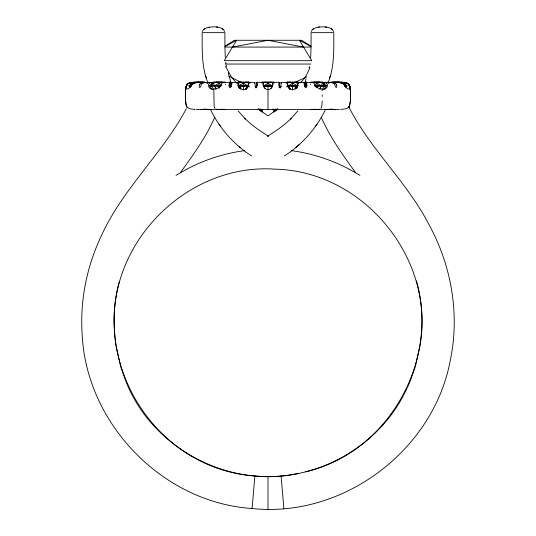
<?xml version="1.0" encoding="UTF-8"?>
<svg xmlns="http://www.w3.org/2000/svg" width="536" height="536" viewBox="0 0 536 536"><rect width="100%" height="100%" fill="white"/><g stroke="black" fill="none" stroke-linecap="round" stroke-linejoin="round"><path stroke-width="0.8" d="M222.52 82.37L230.493 82.296L230.447 85.371M254.593 82.846L254.573 82.377A16.321 0.342 -89.9 0 0 254.513 82.819M254.808 82.846L254.808 82.289L248.671 82.484M272.811 82.289L279.356 82.296L279.356 85.371M303.456 82.846L303.369 82.377A26.465 2.003 -89.9 0 0 303.296 82.477L303.162 82.792M297.286 83.348L297.252 82.309L304.214 82.289L304.2 84.454M331.362 82.846L331.362 82.289L339.616 82.49M190.387 87.395L189.141 86.296L189.141 85.646C193.456 80.581 201.08 81.633 206.782 82.745M189.141 86.296L189.141 85.646M189.195 86.155L189.195 85.78M189.972 86.296L189.972 85.646L191.613 85.78L191.613 86.162L189.972 86.296L189.61 85.78L193.583 83.703M190.427 86.162L190.427 85.78M322.25 96.52L322.25 94.952M329.794 82.846L329.794 82.289L323.751 82.289L324.561 82.41M256.623 85.371L256.623 82.296L263.169 82.289M263.143 83.65L263.156 82.792M350.591 98.108L350.611 96.346M350.611 96.52L350.611 94.993M238.259 83.556L238.286 82.464M311.061 45.741L311.088 32.656L333.794 32.656C333.767 49.064 334.531 66.008 328.535 81.613M185.376 96.259L185.382 94.276M185.382 94.229L185.389 93.867M185.382 94.41L185.402 93.17M287.397 83.556L287.43 82.43M328.24 82.738L328.24 82.738A16.321 16.127 89.6 0 1 330.417 82.437L330.411 82.41A16.562 16.556 -87.8 0 0 328.26 82.725A15.37 15.356 -86 0 1 330.156 82.437L330.397 82.41A16.609 16.609 0 0 0 328.273 82.725A15.035 15.028 -29.7 0 1 330.216 82.444L329.238 82.557M185.389 93.82L185.436 92.018M238.694 83.348L238.714 82.444M311.034 47.831L310.699 57.432M337.479 82.531L337.472 82.799M350.591 98.014L350.584 98.477M212.236 82.43L212.216 83.556A2.271 1.487 -89.7 0 0 212.263 83.824M350.584 98.289L350.578 98.798M185.402 93.083L185.657 88.869M310.974 82.444L310.967 82.792M350.578 98.611L349.64 105.826A5.045 4.643 -90 0 1 348.641 107.475L346.142 108.788L341.666 109.364M322.203 100.889L321.861 105.826A5.052 1.889 90 0 1 321.459 107.475L320.93 108.359M229.194 84.856C229.482 91.455 231.867 85.599 231.472 82.779A16.201 1.226 89.9 0 1 231.592 82.49L238.795 82.41M350.571 98.892L350.524 100.178A43.269 43.269 0 0 1 350.383 102.255L349.103 106.865M313.225 82.39L313.205 82.825M211.532 83.02L213.609 82.135L211.526 83.026C215.867 81.479 221.234 81.814 225.683 82.732L224.289 82.122L213.616 82.122L211.244 85.613L211.244 86.269L213.817 89.458L214.125 105.826A5.052 1.889 -90 0 0 214.521 107.475M185.436 91.971L185.456 91.468A45.754 45.754 0 0 1 185.543 90.061M256.536 82.906C257.488 84.253 254.861 88.132 256.309 87.824C258.057 85.459 255.906 77.928 257.2 85.371M281.085 82.906L280.877 86.678L280.254 87.85L279.584 87.763L279.149 86.899L279.142 82.316L279.182 85.371M272.73 82.718L272.717 82.886A8.402 0.476 82.7 0 1 272.703 82.779L272.744 82.604M348.608 106.496C370.302 149.517 407.481 182.374 429.376 225.361C451.567 266.111 459.861 314.565 450.334 360.152C433.684 450.247 343.335 518.265 252.094 508.517L254.881 475.941C160.284 469.503 94.423 371.589 119.414 281.313M185.583 89.606L185.784 87.964M185.59 89.546L189.208 88.132L191.922 84.963M229.247 83.938L229.502 82.604A18.619 1.407 -89.9 0 1 229.562 82.484M185.644 89.01L185.932 87.207M420.07 345.305C435.192 258.453 363.669 171.299 275.538 169.188C188.21 162.723 108.714 241.381 114.396 328.782M185.778 88.005L185.67 88.782L186.474 85.499M272.569 84.969L271.873 86.999A4.502 4.482 -0.2 0 1 268.435 89.613M419.943 346.048L415.32 366.651M187.077 84.507L185.818 87.763L186.595 85.258L187.928 83.71L187.077 84.507A3.645 3.377 -44.2 0 0 186.93 84.661L186.086 86.584M185.838 87.669L185.918 87.294M281.139 82.43L287.323 82.47M185.871 87.509L186.072 86.658M304.709 86.899L305.158 82.906M221.763 83.603L221.556 84.507M305.48 81.124L306.029 78.812M287.175 82.906L287.397 86.129L289.433 88.594M309.111 67.898L309.46 66.457M238.011 82.906L238.239 86.162L240.289 88.614A5.702 5.621 -9.6 0 0 246.526 88.561M256.61 82.33L256.603 82.377A16.187 0.335 90 0 0 256.536 82.973M186.709 85.057L185.979 87.006L187.037 84.561M277.903 108.841L268.013 115.87L262.137 111.823L262.761 109.391M186.052 86.725L186.407 85.673M329.747 77.827L330.457 75.476M305.178 82.832L305.299 82.524A24.937 1.889 89.9 0 1 305.386 82.39L313.493 82.383M296.877 86.557L296.683 86.933M415.119 367.374L410.033 381.585M202.32 31.503C203.318 28.582 206.802 27.658 209.502 27.142M311.228 31.503C312.227 28.582 315.717 27.658 318.418 27.142M239.264 85.68L247.599 85.68L248.563 86.196L239.264 86.336L238.299 85.814L245.642 82.149L248.771 82.142L250.158 82.738L248.771 82.142L238.098 82.142L237.696 83.335L239.264 85.68L240.054 88.628L239.525 87.073M241.227 82.149L238.098 82.149L237.696 83.321L241.227 82.149L247.599 85.68L246.547 89.391M296.455 87.073L295.932 88.608L296.716 85.68L298.291 83.335L297.889 82.142L287.216 82.149L285.822 82.738L287.216 82.149L290.345 82.135L297.688 85.814L296.716 86.336L287.417 86.196L288.381 85.68L296.716 85.68M320.146 89.338L321.198 85.606L322.773 83.288L322.37 82.122L311.697 82.122L310.304 82.725C314.759 81.814 320.093 81.512 324.454 83.02L322.37 82.149L324.454 83.02M271.631 87.864L272.945 84.507M221.448 84.862L220.202 86.912M306.13 86.309C306.224 85.117 305.828 86.564 306.961 86.289M229.019 86.289C230.165 86.229 230.152 85.747 229.019 85.633M345.599 87.395C346.169 86.839 346.993 86.517 346.839 85.646C342.531 80.581 334.9 81.633 329.205 82.745A13.159 12.79 -46 0 0 328.005 82.98M199.553 84.856C198.025 88.768 200.96 88.005 201.194 84.675A4.013 2.767 -88.5 0 1 201.67 83.944L203.64 82.712A16.596 11.604 89.8 0 1 204.564 82.49L212.236 82.289L210.005 82.859M229.857 85.659L229.857 86.309M186.334 85.84L186.95 84.681M407.28 387.789L409.725 382.275M214.802 117.196C206.038 137.102 193.302 154.897 180.518 172.364M309.976 67.771L305.279 77.479L300.234 82.993M186.508 85.452L186.763 84.963M403.581 395.226L406.978 388.479M186.548 85.345L186.809 84.889M325.332 109.84C316.193 128.566 302.009 144.713 284.408 155.922M186.367 108.681C162.013 154.348 121.618 189.757 100.58 237.488C86.484 267.732 79.877 301.466 82.182 334.792C86.524 424.03 162.716 502.607 252.094 508.517M319.684 89.056L321.198 86.256L326.645 86.142M295.584 88.4L296.341 87.006M246.084 89.117L247.599 86.336M271.022 88.42L272.161 86.336L263.826 86.336L263.035 84.507M295.202 89.117L296.716 86.336M403.213 395.876C375.361 448.867 314.451 481.697 254.881 475.928M224.597 46.699L236.564 40.274L224.242 60.682L311.785 60.682L299.457 40.274L311.423 46.699M289.46 88.561A5.702 5.621 9.6 0 0 295.678 88.601L297.741 86.162L297.969 82.906M273.012 108.694L273.883 111.823L275.645 109.002M247.438 87.154L247.753 86.725L247.371 87.415M247.599 85.68L248.778 83.924M315.208 126.757L316.937 124.238M229.616 82.41L229.823 85.371L229.093 85.371M322.17 89.619L324.736 86.269L324.736 85.613L322.773 83.288L319.242 82.109L314.257 84.829M297.909 110.825L290.666 118.965L291.316 118.335L285.614 123.568L277.775 129.591L267.397 136.365M189.972 85.646L191.928 83.308L194.715 82.129L194.307 83.314L197.838 82.135L199.312 82.926M296.066 87.77L295.631 88.226M296.113 87.904L295.611 88.4M277.112 109.244L273.883 111.823L276.127 109.371M246.272 88.145L245.655 88.721M246.768 88.145L245.763 88.902M246.614 88.152L245.736 88.835M277.005 109.116L273.883 111.823L276.918 108.942M304.227 83.04L306.043 81.311M323.449 89.579L325.881 87.381M273.883 111.823L276.415 109.625M295.758 147.554L299.611 144.231M246.553 88.594L248.59 86.129L248.811 82.906M203.801 29.366L204.618 28.803M312.716 29.366L313.526 28.803M225.288 46.17L234.339 40.274L301.681 40.274L310.733 46.17M187.928 83.71L190.133 82.785M176.056 175.393C196.846 162.348 220.477 153.845 244.805 150.609M289.433 89.391L288.381 85.68L294.76 82.149L297.889 82.149L299.276 82.738L297.889 82.149L298.291 83.335L294.76 82.149M209.335 85.767L214.782 85.606L221.16 82.109L223.278 82.819M209.911 82.906C206.782 84.514 209.04 89.157 212.089 89.291A12.542 9.005 -82.6 0 0 213.462 89.445L213.824 89.418M209.603 85.244L213.214 83.288L216.745 82.109L221.73 84.829M270.198 82.149L263.826 85.68L272.161 85.68L265.782 82.149L262.653 82.142L261.26 82.738C265.474 81.72 270.506 81.72 274.72 82.738L273.327 82.149L270.198 82.135L273.025 83.1M336.675 82.926L338.142 82.135L341.68 83.314L341.271 82.129M188.25 83.502L193.543 82.323M200.792 82.933L202.266 82.142L204.384 82.859M306.686 76.789L295.537 82.162M192.384 82.752L193.771 82.155L204.451 82.135M236.704 82.738L238.091 82.142M329.205 82.745L330.591 82.149M261.267 82.738L262.653 82.142M285.822 82.738L287.209 82.142M310.304 82.725L311.691 82.135M344.367 86.162L346.785 86.155M306.13 85.659L306.961 85.633M331.596 82.859L333.714 82.142L335.194 82.933M262.955 83.1L265.782 82.149M286.814 83.335L290.345 82.149M312.702 82.819L314.826 82.109L321.198 85.606L326.645 85.767M344.367 85.78L346.785 85.78M305.386 471.861C387.682 453 439.446 361.432 416.438 280.851M221.991 109.203L221.355 109.337L225.703 109.371M319.51 109.203L317.694 109.431M306.183 86.175L306.183 85.787M278.995 87.241L281.407 86.658M328.166 82.758L329.285 82.544A24.495 24.214 -89.5 0 1 330.411 82.41A16.757 16.75 88.9 0 0 328.3 82.718A15.631 15.624 5.8 0 1 330.223 82.444A16.013 15.98 33 0 0 328.374 82.712A15.363 15.31 36 0 1 330.29 82.464M232.443 47.081L268.013 40.274L303.577 47.081M213.214 83.288L214.782 85.606L221.073 86.068L209.335 86.142M297.983 473.543C228.557 488.631 152.566 448.284 126.255 382.275M204.725 109.076L204.122 109.163M206.836 109.076L206.273 109.156M319.469 26.988C324.18 26.713 331.288 26.478 333.66 31.503M209.254 27.182C214.3 26.619 222.072 26.13 224.751 31.503M318.163 27.182L319.731 26.954M191.446 82.537L192.143 82.444M196.37 82.49L204.625 82.289L204.625 82.846M321.198 86.256L314.913 86.068L314.531 84.862M315.778 86.912L314.94 85.773L321.198 85.606M191.868 82.477L194.092 82.289L194.092 82.846M203.968 109.183L203.298 109.257M205.965 109.197L204.873 109.297M327.255 82.377L328.246 82.296M192.632 82.397L192.719 82.383A16.663 16.663 0 0 0 189.282 82.98L189.67 82.906A10.037 10.03 -3 0 1 190.2 82.765A16.502 16.315 89.4 0 1 191.754 82.497A15.196 15.015 -89.8 0 0 189.67 82.892A6.358 6.325 58.2 0 0 188.049 83.556M204.625 82.289L203.01 82.49A18.412 12.871 -90 0 0 202.447 82.604L200.102 83.944A4.033 2.921 86.8 0 0 199.513 84.822M193.188 82.35L194.092 82.289M200.779 109.445L202.045 109.364L201.65 109.391M255.438 87.864L254.895 82.906M280.542 87.864L279.698 86.859L279.45 82.906M220.343 109.431L221.314 109.344L219.599 109.451M341.05 109.391L340.675 109.404M202.856 109.404L201.992 109.418M339.415 109.431L335.248 109.451M202.749 109.404L210.842 109.371M200.692 109.451L196.384 109.431M224.671 47.081L311.349 47.081M225.073 64.039L310.947 64.039M237.642 85.371L238.473 85.371M297.507 85.371L298.344 85.371M306.894 85.371L306.156 85.371L306.364 82.41M200.725 109.404L335.261 109.404M331.536 82.135L342.216 82.155L343.603 82.752M310.277 109.371L315.731 109.438M325.138 109.371L335.201 109.445M316.448 109.451L314.009 109.21M195.091 109.398L194.722 109.384M218.165 109.431L216.49 109.21M194.468 109.378L189.885 108.801L187.372 107.475A4.69 4.69 0 0 1 186.836 106.892L186.347 105.826A5.045 4.643 90 0 0 187.339 107.475L187.372 107.475M322.203 89.418L322.511 89.432A12.542 9.005 82.6 0 0 323.898 89.284C326.94 89.164 329.205 84.514 326.069 82.906M341.894 82.846L341.894 82.289L342.531 82.33M341.894 82.289L342.397 82.323M342.196 82.309L346.497 82.966L348.903 84.507A3.645 3.377 44.2 0 1 349.05 84.661L350.175 87.844M207.74 82.296L208.812 82.383M331.422 109.324L330.062 109.203M342.491 82.33L343.094 82.37M331.362 82.289L332.977 82.49A18.412 12.871 90 0 1 333.533 82.604L335.878 83.944A4.033 2.921 -86.8 0 1 336.467 84.822M329.794 82.289L331.422 82.49A16.596 11.604 -89.8 0 1 332.34 82.712L334.31 83.944A4.013 2.767 88.5 0 1 334.786 84.675C335.02 88.005 337.955 88.768 336.427 84.856M346.698 82.98A16.663 16.663 0 0 0 343.295 82.417L344.286 82.497L343.911 82.45A15.189 15.175 58.5 0 1 346.316 82.892L347.73 83.502M205.831 82.437A15.37 15.356 86 0 1 207.713 82.718A16.321 16.127 -89.6 0 0 205.569 82.437L206.749 82.557M207.74 82.47L207.74 82.738A16.013 15.98 -33 0 0 205.757 82.45A15.631 15.624 -5.8 0 1 207.68 82.718A16.562 16.556 87.8 0 0 205.569 82.43L205.764 82.43A15.035 15.028 29.7 0 1 207.673 82.712A16.609 16.609 0 0 0 205.569 82.43A24.495 24.214 89.5 0 1 206.702 82.544L207.747 82.805M332.642 109.25L331.952 109.177M291.175 150.609C315.503 153.845 339.134 162.348 359.931 175.393M331.724 109.15L331.255 109.076M348.219 83.83L347.904 83.603A6.358 6.325 -58.2 0 0 346.316 82.899A15.196 15.015 89.8 0 0 344.213 82.497L344.534 82.537M329.486 109.13L329.171 109.083M325.164 26.954L326.732 27.182M217.817 27.182L216.256 26.954M324.622 82.417L325.975 82.859M345.854 82.785L346.31 82.906A17.112 17.112 0 0 0 343.295 82.417A17.259 17.253 -88.8 0 1 346.316 82.879A10.037 10.03 3 0 0 345.78 82.765A16.502 16.315 -89.4 0 0 344.226 82.497M255.19 86.852L256.757 87.241M296.877 82.846L298.291 83.321M245.642 82.149L249.173 83.335M346.685 83.026L347.047 83.16A4.563 4.563 46.6 0 1 348.963 84.454M273.333 82.142L274.72 82.738M248.771 82.142L250.158 82.738M224.289 82.135L225.676 82.725M228.812 76.199L241.294 82.423M343.12 84.092L346.015 85.646L346.015 86.296M322.773 83.288L326.377 85.244M290.224 88.902L289.219 88.145M268.583 136.365L258.205 129.591L250.372 123.568L244.671 118.335L245.314 118.965L238.078 110.825M290.244 88.835L289.373 88.152M251.572 155.922C233.977 144.713 219.787 128.566 210.655 109.84M331.362 28.803L332.179 29.366M222.453 28.803L223.271 29.366M304.214 82.289L304.394 82.49A16.201 1.226 -89.9 0 1 304.515 82.765C304.113 85.579 306.498 91.462 306.793 84.856M258.118 108.841L262.137 111.823L260.375 109.002M230.493 82.296L230.594 82.39A24.937 1.889 -89.9 0 1 230.681 82.517L230.802 82.832M258.908 109.244L262.137 111.823L259.92 109.324M290.331 88.721L289.708 88.145M240.376 88.4L239.914 87.77M239.438 146.871L240.222 147.554M259.015 109.116L262.137 111.823L259.102 108.942M258.975 109.076L262.137 111.823M210.099 87.381L212.537 89.579M240.436 88.299L240.048 87.924M349.432 85.345L349.157 84.856A4.04 4.033 63.1 0 0 348.353 83.944L349.747 86.102L350.43 89.988M229.978 81.311L231.793 83.04M236.678 83.093L231.699 77.479L225.415 66.163M215.05 108.359L214.547 107.495M344.052 83.308L346.015 85.646M288.127 86.591L288.576 87.201M348.903 84.507L350.122 87.542M355.703 172.679C342.785 155.239 330.169 137.33 321.299 117.424M349.077 84.735L350.008 87.02L349.278 85.063M344.065 84.963L346.772 88.132L350.417 89.767M219.05 124.238L220.778 126.757M288.609 87.415L288.214 86.564M287.202 83.924L288.381 85.68M349.11 84.795L349.15 84.849A4.013 4.007 0 0 0 348.36 83.944M239.324 86.966L239.11 86.557M349.177 84.889L349.532 85.566M288.381 86.336L289.896 89.117M264.958 88.42L263.826 86.336L264.349 87.864M239.264 86.336L240.778 89.117M239.646 87.006L240.403 88.4M214.782 85.606L216.296 89.056M349.526 85.546L349.753 86.135M125.947 381.585L120.868 367.374M349.727 86.068L350.356 89.144M214.782 86.256L215.834 89.338M232.832 82.819L232.684 82.477A26.465 2.003 89.9 0 0 232.624 82.39L232.53 82.846M207.445 81.613C201.449 66.008 202.226 49.071 202.179 32.656L224.886 32.656L224.926 45.741M349.847 86.443L350.068 87.301M205.523 75.476L206.239 77.827M228.236 72.722L230.5 81.124M279.37 82.33L279.383 82.39A16.187 0.335 -90 0 1 279.444 82.973M120.667 366.651L116.037 346.048M314.431 84.507L314.217 83.603M230.822 82.906L231.277 86.899M350.028 87.12L350.155 87.73M350.048 87.207L350.142 87.669M226.226 65.064L226.52 66.457M263.411 84.969L264.107 86.999A4.502 4.482 0.2 0 0 267.551 89.613M225.763 62.23L225.978 63.663M350.316 88.775L350.209 88.018L350.343 89.01M114.985 337.814L115.91 345.305M306.739 83.938L306.478 82.604A18.619 1.407 89.9 0 0 306.418 82.484M281.099 475.941L283.886 508.51M114.429 330.29L114.932 337.064M305.54 85.371L305.487 82.296M225.288 57.432L224.946 47.831M350.544 91.971L350.437 90.061A45.754 45.754 0 0 1 350.524 91.468L350.564 92.386M350.551 92.018L350.571 92.708M222.775 82.825L222.762 82.39M350.564 92.433L350.584 93.123M322.183 90.021L322.203 90.798M248.557 82.43L248.583 83.556M350.571 92.755L350.591 93.499M225.02 82.792L225.006 82.444M297.701 82.531L297.721 83.556M272.817 82.444L272.844 83.65M350.584 93.17L350.598 94.135M231.78 84.454L231.766 82.289M185.396 98.242L186.233 105.518L185.603 102.255A43.269 43.269 0 0 1 185.456 100.178L185.376 96.741M323.751 82.43L323.771 83.556M185.396 98.148L185.376 96.085M350.598 94.048L350.604 94.504M350.604 94.363L350.604 94.906M350.604 94.772L350.611 95.301M346.839 85.646L346.839 86.296M346.37 85.78L346.37 86.155M345.553 85.78L345.559 86.162M281.387 82.846L281.413 82.39A16.321 0.342 89.9 0 1 281.467 82.819M281.179 82.289L281.179 82.846M206.193 82.289L206.193 82.846M325.453 85.753L325.453 86.135M323.945 85.747L323.945 86.129M322.163 85.74L322.163 86.122M320.193 85.733L320.193 86.115M318.096 85.733L318.096 86.115M317.031 82.109L317.031 87.79M315.972 85.733L315.972 86.115M306.599 85.773L306.599 86.155M295.711 85.814L295.711 86.196M293.614 85.814L293.614 86.196M292.549 82.149L292.549 90.155M291.49 85.814L291.49 86.196M289.393 85.814L289.393 86.196M271.149 85.814L271.149 86.196M269.052 85.814L269.052 86.196M267.993 82.149L267.993 109.398M267.993 476.504L267.993 509.187M266.928 85.814L266.928 86.196M264.831 85.814L264.831 86.196M246.594 85.814L246.594 86.196M244.496 85.814L244.496 86.196M243.431 82.149L243.431 90.155M242.373 85.814L242.373 86.196M240.275 85.814L240.275 86.196M229.381 85.773L229.381 86.155M220.015 85.733L220.015 86.115M218.949 82.109L218.949 88.561M217.891 85.733L217.891 86.115M215.794 85.733L215.794 86.115M213.817 85.74L213.817 86.122M212.042 85.747L212.042 86.129M210.527 85.753L210.527 86.135M187.064 84.996A3.672 2.74 -40.6 0 1 187.319 84.654M187.185 84.581A3.98 3.625 -26.5 0 1 187.855 83.938M190.086 82.551A16.201 15.437 -39 0 1 192.042 82.249M194.662 82.98A14.901 12.542 55.6 0 1 196.41 82.685M193.074 83.449A6.533 5.601 71.8 0 1 194.521 82.879M192.049 84.226A4.174 3.082 -72.1 0 1 192.766 83.522M191.54 84.474A3.966 2.097 -61.8 0 1 192.015 83.877M206.729 82.725A13.159 12.79 46 0 1 207.975 82.98M191.446 82.537A13.748 13.742 46.2 0 0 189.67 82.899A17.112 17.112 0 0 1 192.692 82.417A17.259 17.253 88.8 0 0 189.664 82.879A15.189 15.175 -58.5 0 1 192.076 82.47M187.017 84.454A4.563 4.563 -46.6 0 1 188.92 83.127M186.588 84.889A3.786 3.524 -41.8 0 1 186.917 84.387M185.758 88.567A4.925 1.132 -68.8 0 1 185.577 88.788M220.041 86.718A9.407 8.764 -19.8 0 1 213.844 88.889M222.072 82.571A15.45 3.116 72.3 0 1 222.232 82.484M221.696 82.772A6.533 1.085 83.9 0 1 221.998 83.174M220.979 84.969A3.672 0.858 -64.3 0 1 220.879 85.231M225.415 84.293A11.946 1.796 89.8 0 1 225.495 84.661M229.924 86.229A6.807 1.039 -85.9 0 1 229.783 85.613M254.841 82.47A16.127 0.335 -90 0 1 254.895 82.959M256.798 85.479A6.78 0.382 86 0 1 256.603 83.918M186.823 84.869A4.047 4.04 0 0 1 187.634 83.938A4.08 4.047 75.3 0 0 186.816 84.862A4.04 4.033 -63.1 0 1 187.627 83.944M192.692 82.417A17.058 17.052 -87.7 0 0 189.664 82.879A14.083 13.97 14.1 0 1 191.607 82.551M205.569 82.43A16.757 16.75 -88.9 0 1 207.68 82.718M229.14 84.547A4.033 0.436 88.1 0 1 229.214 83.643M230.078 84.668A6.807 0.797 -89.9 0 1 229.924 85.74M230.406 83.241A6.801 0.476 81.7 0 1 230.339 82.866M238.453 85.673A2.325 0.536 89.3 0 1 238.312 85.345M238.781 86.329A6.975 1.896 -85.5 0 1 238.446 86.665M238.6 85.479A6.425 0.429 71 0 1 238.661 85.706M238.922 86.591A3.384 0.449 50.6 0 1 239.043 86.624M249.046 86.249A14.861 0.596 82.2 0 1 249.2 87.127M237.991 83.301A12.944 0.811 -87.7 0 1 238.038 83.777M238.822 87.797A5.876 2.961 16.1 0 1 238.708 87.046M241.227 88.098A5.836 1.36 38.6 0 1 240.805 87.656M189.657 82.846A14.599 14.552 56.2 0 1 191.72 82.444M205.697 82.464A15.363 15.31 -36 0 1 207.633 82.732M262.935 84.487A3.879 1.501 66.5 0 1 262.948 83.998M263.055 83.087A4.342 0.449 79.6 0 1 263.23 83M263.276 82.779A8.402 0.476 -82.7 0 1 263.29 82.899M348.668 84.654A3.672 2.74 40.6 0 1 348.923 84.996M348.125 83.938A3.98 3.625 26.5 0 1 348.795 84.581M343.945 82.249A16.201 15.437 39 0 1 345.894 82.551M339.569 82.685A14.901 12.542 -55.6 0 1 341.325 82.98M341.459 82.879A6.533 5.601 -71.8 0 1 342.906 83.449M343.214 83.522A4.174 3.082 72.1 0 1 343.938 84.226M343.965 83.877A3.966 2.097 61.8 0 1 344.44 84.474M344.534 82.537A13.748 13.742 -46.2 0 1 346.316 82.899A17.058 17.052 87.7 0 0 343.295 82.417M349.063 84.387A3.786 3.524 41.8 0 1 349.398 84.889M350.403 88.788A4.925 1.132 68.8 0 1 350.222 88.567M322.136 88.889A9.407 8.764 19.8 0 1 315.945 86.718M313.754 82.484A15.45 3.116 -72.3 0 1 313.908 82.571M313.982 83.174A6.533 1.085 -83.9 0 1 314.29 82.772M315.101 85.231A3.672 0.858 64.3 0 1 315.007 84.969M310.485 84.661A11.946 1.796 -89.8 0 1 310.572 84.293M323.724 83.556A2.271 1.487 89.7 0 1 323.717 83.824M306.197 85.613A6.807 1.039 85.9 0 1 306.063 86.229M281.085 82.959A16.127 0.335 90 0 1 281.139 82.47M279.377 83.918A6.78 0.382 -86 0 1 279.182 85.479M348.36 83.938A4.08 4.047 -75.3 0 1 349.164 84.862M306.766 83.643A4.033 0.436 -88.1 0 1 306.847 84.547M306.056 85.74A6.807 0.797 89.9 0 1 305.902 84.668M305.641 82.866A6.801 0.476 -81.7 0 1 305.574 83.241M297.674 85.345A2.325 0.536 -89.3 0 1 297.534 85.673M297.534 86.665A6.975 1.896 85.5 0 1 297.199 86.329M297.326 85.706A6.425 0.429 -71 0 1 297.38 85.479M296.944 86.624A3.384 0.449 -50.6 0 1 297.065 86.591M286.78 87.127A14.861 0.596 -82.2 0 1 286.941 86.249M297.949 83.777A12.944 0.811 87.7 0 1 297.996 83.301M297.279 87.046A5.876 2.961 -16.1 0 1 297.158 87.797M295.182 87.656A5.836 1.36 -38.6 0 1 294.753 88.098M344.38 82.551A14.083 13.97 -14.1 0 1 346.31 82.926M344.259 82.444A14.599 14.552 -56.2 0 1 346.33 82.846M349.15 106.892A4.69 4.69 0 0 1 348.655 107.455M273.038 83.998A3.879 1.501 -66.5 0 1 273.045 84.487M272.757 83A4.342 0.449 -79.6 0 1 272.931 83.087"/></g></svg>
